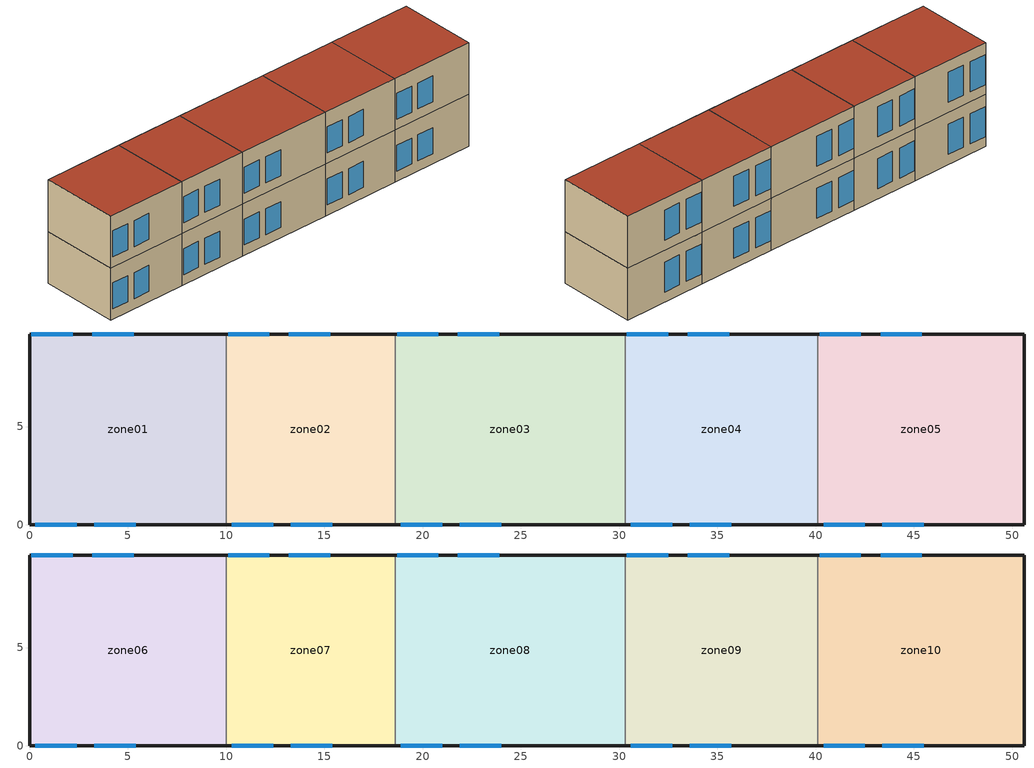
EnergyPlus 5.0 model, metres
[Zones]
zone01
 floor ground (GROUND_FLOOR): 10,9.7 10,0 0,0 0,9.7 z0
 wall outside (EXT_WALL): 10,9.7 0,9.7 0,0 10,0 z0:6.4
 wall to zone02 (ADJ_WALL): 10,0 10,9.7 z0:6.4
 window (EXT_WINDOW1): 0.3,0 2.4,0 / 3.3,0 5.4,0 z1.25:4.45; 2.2,9.7 0.1,9.7 / 5.3,9.7 3.2,9.7 z1.25:4.95
 ceiling to zone06 (ADJ_CEILING): 0,9.7 0,0 10,0 10,9.7 z6.4
zone02
 floor ground (GROUND_FLOOR): 18.6,9.7 18.6,0 10,0 10,9.7 z0
 wall outside (EXT_WALL): 18.6,9.7 10,9.7 / 10,0 18.6,0 z0:6.4
 wall to zone03 (ADJ_WALL): 18.6,0 18.6,9.7 z0:6.4
 wall to zone01 (ADJ_WALL): 10,9.7 10,0 z0:6.4
 window (EXT_WINDOW1): 10.3,0 12.4,0 / 13.3,0 15.4,0 z1.25:4.45; 12.2,9.7 10.1,9.7 / 15.3,9.7 13.2,9.7 z1.25:4.95
 ceiling to zone07 (ADJ_CEILING): 10,9.7 10,0 18.6,0 18.6,9.7 z6.4
zone03
 floor ground (GROUND_FLOOR): 30.3,9.7 30.3,0 18.6,0 18.6,9.7 z0
 wall outside (EXT_WALL): 30.3,9.7 18.6,9.7 / 18.6,0 30.3,0 z0:6.4
 wall to zone04 (ADJ_WALL): 30.3,0 30.3,9.7 z0:6.4
 wall to zone02 (ADJ_WALL): 18.6,9.7 18.6,0 z0:6.4
 window (EXT_WINDOW1): 18.9,0 21,0 / 21.9,0 24,0 z1.25:4.45; 20.8,9.7 18.7,9.7 / 23.9,9.7 21.8,9.7 z1.25:4.95
 ceiling to zone08 (ADJ_CEILING): 18.6,9.7 18.6,0 30.3,0 30.3,9.7 z6.4
zone04
 floor ground (GROUND_FLOOR): 40.1,9.7 40.1,0 30.3,0 30.3,9.7 z0
 wall outside (EXT_WALL): 40.1,9.7 30.3,9.7 / 30.3,0 40.1,0 z0:6.4
 wall to zone05 (ADJ_WALL): 40.1,0 40.1,9.7 z0:6.4
 wall to zone03 (ADJ_WALL): 30.3,9.7 30.3,0 z0:6.4
 window (EXT_WINDOW1): 30.6,0 32.7,0 / 33.6,0 35.7,0 z1.25:4.45; 32.5,9.7 30.4,9.7 / 35.6,9.7 33.5,9.7 z1.25:4.95
 ceiling to zone09 (ADJ_CEILING): 30.3,9.7 30.3,0 40.1,0 40.1,9.7 z6.4
zone05
 floor ground (GROUND_FLOOR): 50.6,9.7 50.6,0 40.1,0 40.1,9.7 z0
 wall outside (EXT_WALL): 40.1,0 50.6,0 50.6,9.7 40.1,9.7 z0:6.4
 wall to zone04 (ADJ_WALL): 40.1,9.7 40.1,0 z0:6.4
 window (EXT_WINDOW1): 40.4,0 42.5,0 / 43.4,0 45.5,0 z1.25:4.45; 42.3,9.7 40.2,9.7 / 45.4,9.7 43.3,9.7 z1.25:4.95
 ceiling to zone10 (ADJ_CEILING): 40.1,9.7 40.1,0 50.6,0 50.6,9.7 z6.4
zone06
 floor to zone01 (ADJ_CEILING): 10,9.7 10,0 0,0 0,9.7 z6.4
 wall outside (EXT_WALL): 10,9.7 0,9.7 0,0 10,0 z6.4:12.8
 wall to zone07 (ADJ_WALL): 10,0 10,9.7 z6.4:12.8
 window (EXT_WINDOW1): 0.3,0 2.4,0 / 3.3,0 5.4,0 z7.65:10.85; 2.2,9.7 0.1,9.7 / 5.3,9.7 3.2,9.7 z7.65:11.35
 roof outside (EXT_ROOF): 0,9.7 0,0 10,0 10,9.7 z12.8
zone07
 floor to zone02 (ADJ_CEILING): 18.6,9.7 18.6,0 10,0 10,9.7 z6.4
 wall outside (EXT_WALL): 18.6,9.7 10,9.7 / 10,0 18.6,0 z6.4:12.8
 wall to zone08 (ADJ_WALL): 18.6,0 18.6,9.7 z6.4:12.8
 wall to zone06 (ADJ_WALL): 10,9.7 10,0 z6.4:12.8
 window (EXT_WINDOW1): 10.3,0 12.4,0 / 13.3,0 15.4,0 z7.65:10.85; 12.2,9.7 10.1,9.7 / 15.3,9.7 13.2,9.7 z7.65:11.35
 roof outside (EXT_ROOF): 10,9.7 10,0 18.6,0 18.6,9.7 z12.8
zone08
 floor to zone03 (ADJ_CEILING): 30.3,9.7 30.3,0 18.6,0 18.6,9.7 z6.4
 wall outside (EXT_WALL): 30.3,9.7 18.6,9.7 / 18.6,0 30.3,0 z6.4:12.8
 wall to zone09 (ADJ_WALL): 30.3,0 30.3,9.7 z6.4:12.8
 wall to zone07 (ADJ_WALL): 18.6,9.7 18.6,0 z6.4:12.8
 window (EXT_WINDOW1): 18.9,0 21,0 / 21.9,0 24,0 z7.65:10.85; 20.8,9.7 18.7,9.7 / 23.9,9.7 21.8,9.7 z7.65:11.35
 roof outside (EXT_ROOF): 18.6,9.7 18.6,0 30.3,0 30.3,9.7 z12.8
zone09
 floor to zone04 (ADJ_CEILING): 40.1,9.7 40.1,0 30.3,0 30.3,9.7 z6.4
 wall outside (EXT_WALL): 40.1,9.7 30.3,9.7 / 30.3,0 40.1,0 z6.4:12.8
 wall to zone10 (ADJ_WALL): 40.1,0 40.1,9.7 z6.4:12.8
 wall to zone08 (ADJ_WALL): 30.3,9.7 30.3,0 z6.4:12.8
 window (EXT_WINDOW1): 30.6,0 32.7,0 / 33.6,0 35.7,0 z7.65:10.85; 32.5,9.7 30.4,9.7 / 35.6,9.7 33.5,9.7 z7.65:11.35
 roof outside (EXT_ROOF): 30.3,9.7 30.3,0 40.1,0 40.1,9.7 z12.8
zone10
 floor to zone05 (ADJ_CEILING): 50.6,9.7 50.6,0 40.1,0 40.1,9.7 z6.4
 wall outside (EXT_WALL): 40.1,0 50.6,0 50.6,9.7 40.1,9.7 z6.4:12.8
 wall to zone09 (ADJ_WALL): 40.1,9.7 40.1,0 z6.4:12.8
 window (EXT_WINDOW1): 40.4,0 42.5,0 / 43.4,0 45.5,0 z7.65:10.85; 42.3,9.7 40.2,9.7 / 45.4,9.7 43.3,9.7 z7.65:11.35
 roof outside (EXT_ROOF): 40.1,9.7 40.1,0 50.6,0 50.6,9.7 z12.8
[Building]
TRNSYS18: North Axis {deg}=0; Terrain=City; Loads Convergence Tolerance Value=0; Temperature Convergence Tolerance Value {deltaC}=0; Solar Distribution=FullInteriorAndExterior; Maximum Number of Warmup Days=0
[Site:Location]
not used: Latitude {deg}=0; Longitude {deg}=0; Time Zone {hr}=0; Elevation {m}=0
[Construction]
GROUND_FLOOR; EXT_WALL; EXT_ROOF; ADJ_WALL; ADJ_CEILING; EXT_WINDOW1: 
[WindowProperty:ShadingControl]
ESHADE=0; ISHADE=INPUT 1*MAX_ISHADE : SHADECNTRL=ISHADE_INTERNAL
[SurfaceProperty:OtherSideCoefficients]
BOUNDARY=IDENTICAL; BOUNDARY=INPUT 1*TBOUNDARY; BOUNDARY=INPUT 1*TBOUNDARY_2; BOUNDARY=INPUT 1*TBOUNDARY_3; BOUNDARY=INPUT 1*TGROUND; BOUNDARY=20; BOUNDARY=15
[Zone] Multiplier=1
zone01; zone02; zone03; zone04; zone05; zone06; zone07; zone08; zone09; zone10
